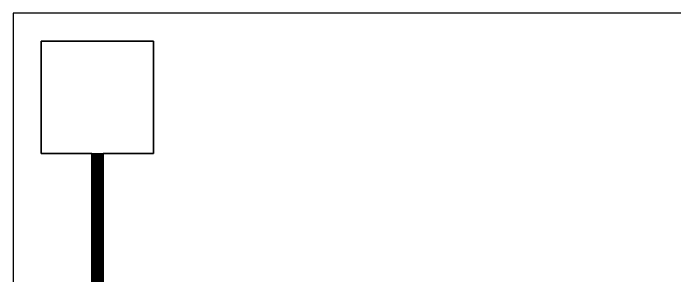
# Model space of a CAD drawing. Extents: x -11215 to 11250, y -11250 to 11250.
# Drawn here: x -750 to 5144, y 8912 to 11250 of the extents above; entities that cross this region are included whole.
import ezdxf

# ---------------------------------------------------------------- set-up
doc = ezdxf.new("R2010")
doc.units = 0
doc.layers.get('0').update_dxf_attribs({"linetype": 'CONTINUOUS'})
doc.layers.add('CIF_NbWiring', color=7, linetype='CONTINUOUS')

# ---------------------------------------------------------------- blocks, each defined once
blk = doc.blocks.new('MS-Feeds_r')
at = {"layer": 'CIF_NbWiring'}
for points in [[(-5300, -10000), (-5300, 10000), (-5750, 10000), (-5750, 11000), (-4750, 11000), (-4750, 10000), (-5200, 10000), (-5200, 8624.75), (-2292, 8624.75), (-2292, 8604.75), (-5200, 8604.75), (-5200, 4624.75), (-2192, 4624.75), (-2192, 4604.75), (-5200, 4604.75), (-5200, 624.75), (-2092, 624.75), (-2092, 604.75), (-5200, 604.75), (-5200, -3375.25)], [(6000, -11250), (6000, 11250), (-6000, 11250), (-6000, -11250)]]:
    blk.add_lwpolyline(points, dxfattribs=at)
blk = doc.blocks.new('MS-Feeds')
at = {"layer": 'CIF_NbWiring'}
blk.add_lwpolyline([(-5200, -3375.25), (-5200, 604.75), (-2092, 604.75), (-2092, 624.75), (-5200, 624.75), (-5200, 4604.75), (-2192, 4604.75), (-2192, 4624.75), (-5200, 4624.75), (-5200, 8604.75), (-2292, 8604.75), (-2292, 8624.75), (-5200, 8624.75), (-5200, 10000), (-4750, 10000), (-4750, 11000), (-5750, 11000), (-5750, 10000), (-5300, 10000), (-5300, -10000)], dxfattribs=at)

msp = doc.modelspace()

# ---------------------------------------------------------------- linework, layer by layer
at = {"layer": 'CIF_NbWiring'}
msp.add_lwpolyline([(-500, 10000), (500, 10000), (500, 11000), (-500, 11000)], close=True, dxfattribs=at)
at = {"layer": 'CIF_NbWiring', "const_width": 100}
msp.add_lwpolyline([(0, -10000), (0, 10000)], dxfattribs=at)

# ---------------------------------------------------------------- block references
for name in ['MS-Feeds_r', 'MS-Feeds']:
    msp.add_blockref(name, (5250, 0))

doc.saveas('drawing.dxf')
